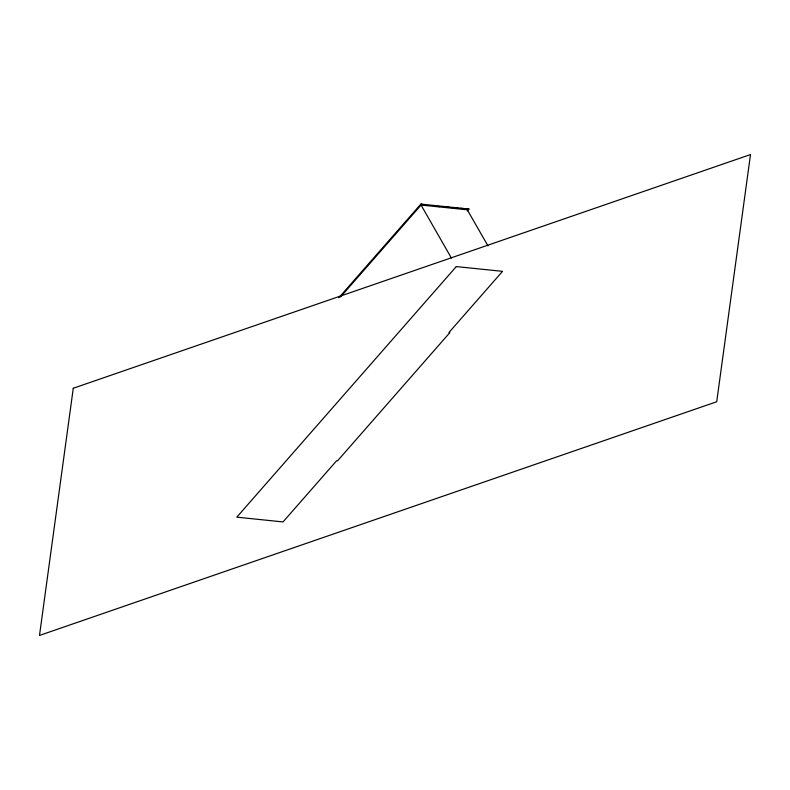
<?xml version="1.0" encoding="UTF-8"?>
<svg xmlns="http://www.w3.org/2000/svg" width="790" height="790" viewBox="0 0 790 790"><rect width="100%" height="100%" fill="white"/><g stroke="black" fill="none" stroke-linecap="round" stroke-linejoin="round"><path stroke-width="1.19" d="M338.821 297.781L420.882 204.097L468.954 209.044L467.334 210.9M340.559 296.922L421.801 204.185M451.426 258.093L421.05 205.044L467.295 209.804L468.036 208.955M437.334 206.397L439.763 206.605M444.632 207.01L449.5 207.415M451.929 207.622L458.012 208.125M460.442 208.333L468.954 209.044M420.882 204.097L424.102 205.054M467.295 209.804L487.953 245.878M73.273 388.255L39.5 635.437L716.718 401.745L750.5 154.564L73.273 388.255M456.294 266.585L236.793 517.164L283.027 521.923L336.599 460.777L337.508 460.866L449.875 332.59L448.967 332.491L502.529 271.345L456.294 266.585"/></g></svg>
